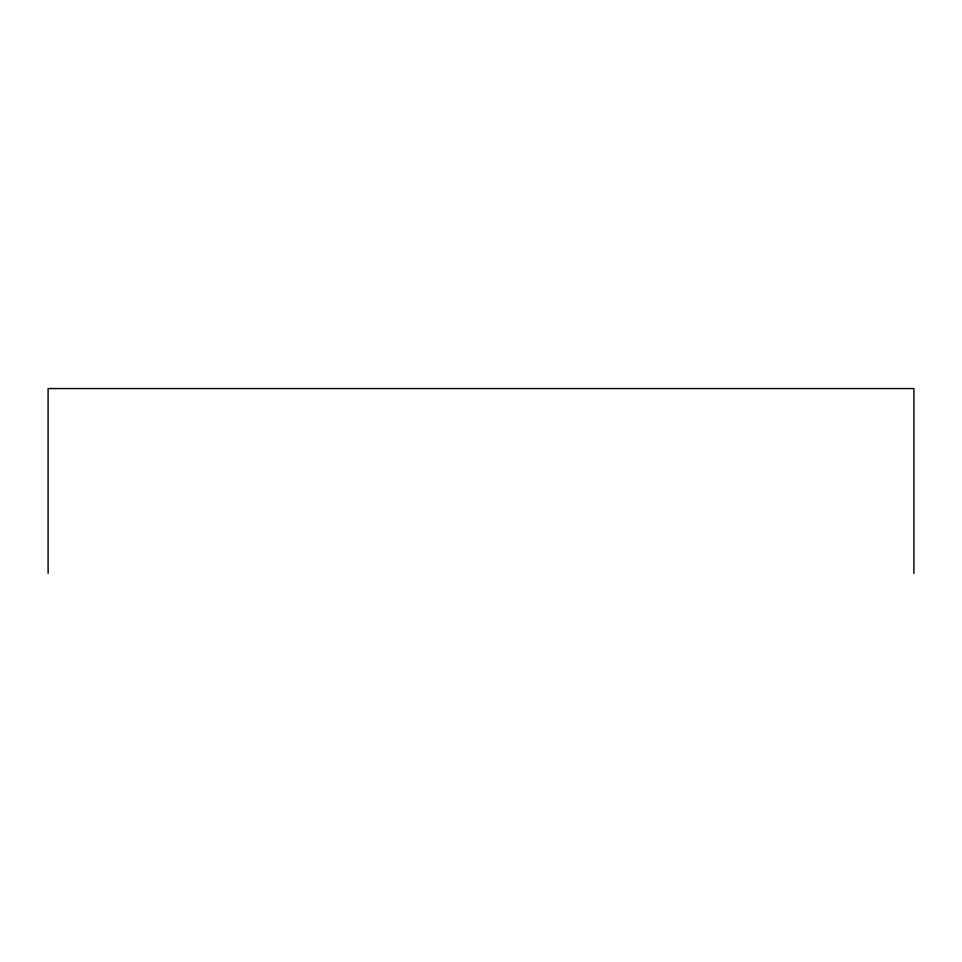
<?xml version="1.0" encoding="UTF-8"?>
<svg xmlns="http://www.w3.org/2000/svg" width="962" height="962" viewBox="0 0 962 962"><rect width="100%" height="100%" fill="white"/><g stroke="black" fill="none" stroke-linecap="round" stroke-linejoin="round"><path stroke-width="1.44" d="M913.9 573.436L913.9 388.564L48.1 388.564L48.1 573.436"/></g></svg>
